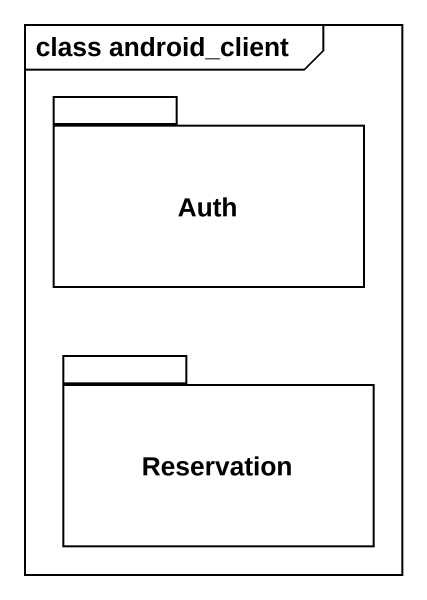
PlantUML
@startuml
mainframe class android_client
package Auth {
}
package Reservation {
}
@enduml
